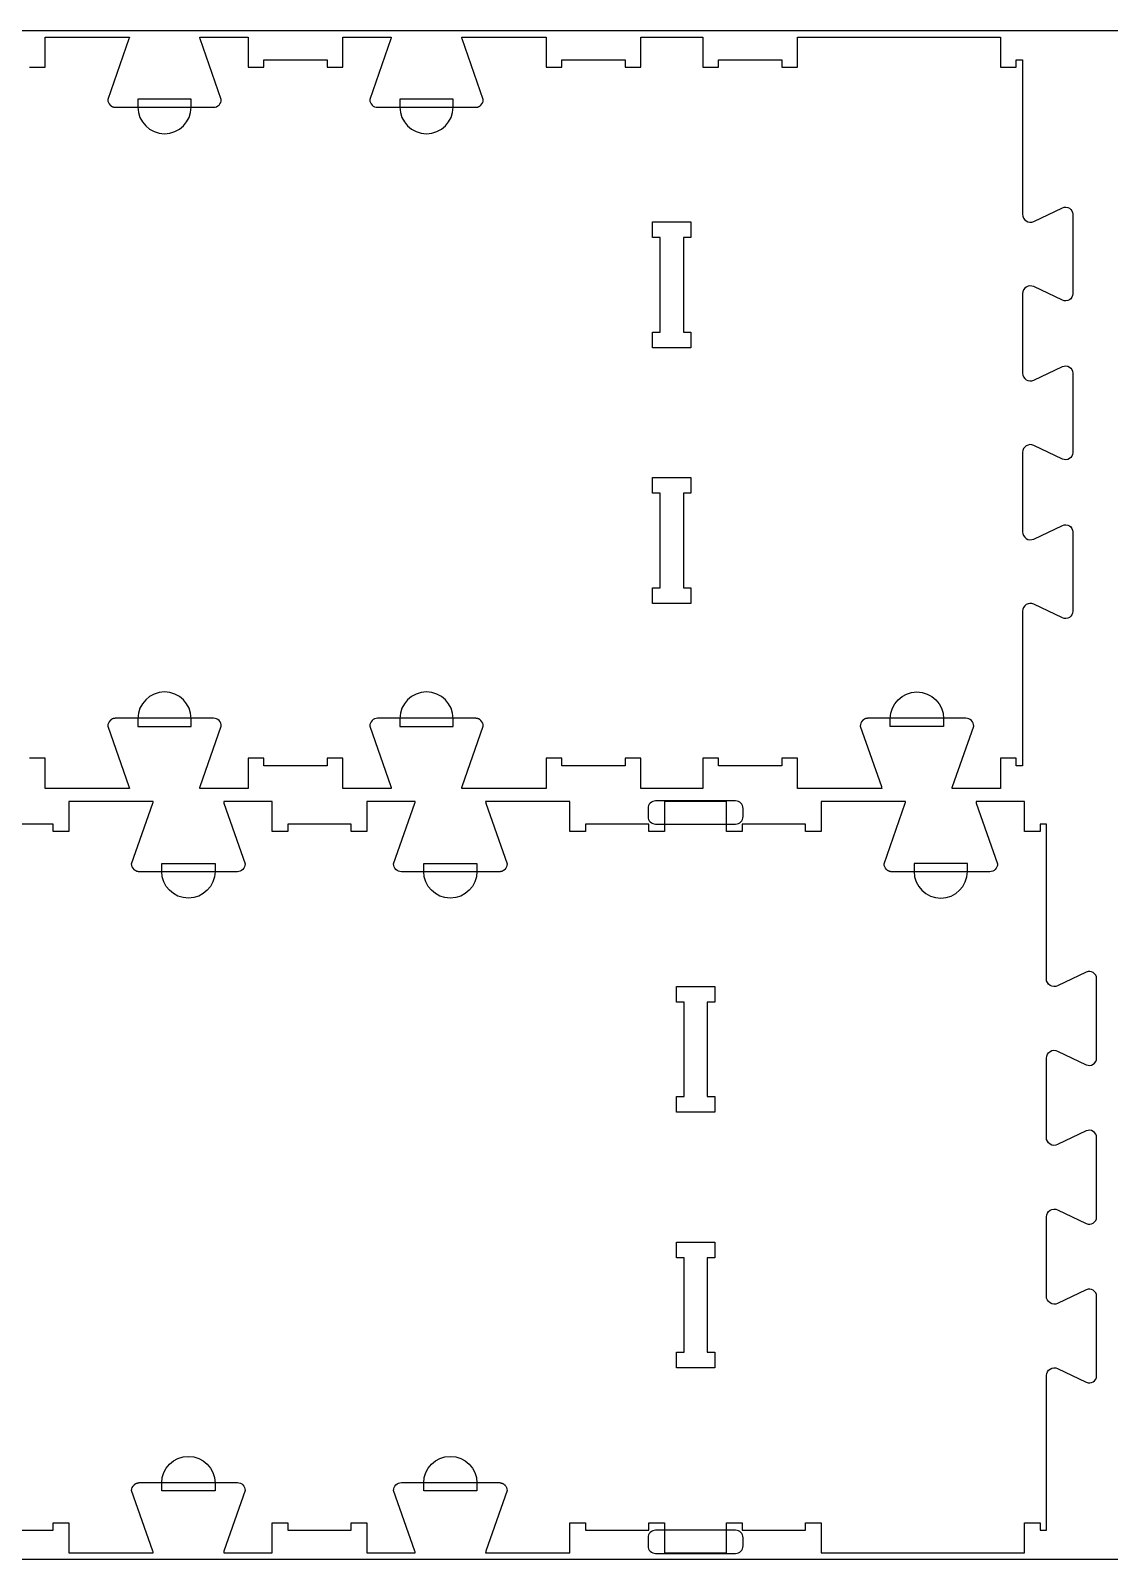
# Model space of a CAD drawing. Extents: x 0 to 4485, y 0 to 10771.
# Drawn here: x 1596 to 2456, y 5669 to 6889 of the extents above; entities that cross this region are included whole.
import ezdxf

# ---------------------------------------------------------------- set-up
doc = ezdxf.new("R2010")
doc.units = 0
for name, color, linetype in [('0_SHEET_SPRUCEPLY_2440X122', 1, 'CONTINUOUS'), ('3_ANYTOOL_CUTTHROUGH_INSID', 4, 'CONTINUOUS'), ('4_ANYTOOL_CUTTHROUGH_OUTSI', 5, 'CONTINUOUS'), ('5_ANYTOOL_HALF_MILL_9MM_IN', 3, 'CONTINUOUS')]:
    doc.layers.add(name, color=color, linetype=linetype)

msp = doc.modelspace()

# ---------------------------------------------------------------- linework, layer by layer
at = {"layer": '0_SHEET_SPRUCEPLY_2440X122'}
msp.add_lwpolyline([(2737.9, 6889.4), (2737.9, 5669.4), (297.9, 5669.4), (297.9, 6889.4)], close=True, dxfattribs=at)
at = {"layer": '3_ANYTOOL_CUTTHROUGH_INSID', "color": 4}
for points in [[(2092, 6736.7), (2122.3, 6736.7), (2122.3, 6724.2), (2116.3, 6724.2), (2116.3, 6648.7), (2122.3, 6648.7), (2122.3, 6636.2), (2091.8, 6636.2), (2091.8, 6648.7), (2097.8, 6648.7), (2097.8, 6724.2), (2091.8, 6724.2), (2091.8, 6736.7)], [(2122, 6432.2), (2091.8, 6432.2), (2091.8, 6444.7), (2097.8, 6444.7), (2097.8, 6520.2), (2091.8, 6520.2), (2091.8, 6532.7), (2122.3, 6532.7), (2122.3, 6520.2), (2116.3, 6520.2), (2116.3, 6444.7), (2122.3, 6444.7), (2122.3, 6432.2)], [(2141.3, 6126.4), (2141.3, 6114.2), (2135.3, 6114.2), (2135.3, 6038.7), (2141.3, 6038.7), (2141.3, 6026.2), (2110.8, 6026.2), (2110.8, 6038.7), (2116.8, 6038.7), (2116.8, 6114.2), (2110.8, 6114.2), (2110.8, 6126.7), (2141.3, 6126.7)], [(2110.8, 5822.4), (2110.8, 5834.7), (2116.8, 5834.7), (2116.8, 5910.2), (2110.8, 5910.2), (2110.8, 5922.7), (2141.3, 5922.7), (2141.3, 5910.2), (2135.3, 5910.2), (2135.3, 5834.7), (2141.3, 5834.7), (2141.3, 5822.2), (2110.8, 5822.2)]]:
    msp.add_lwpolyline(points, close=True, dxfattribs=at)
at = {"layer": '4_ANYTOOL_CUTTHROUGH_OUTSI', "color": 5}
for points in [[(1594.8, 6860.2), (1607.3, 6860.2), (1607.3, 6884.2), (1657, 6884.2), (1674.5, 6884.2), (1674.5, 6884.2, -0.061485), (1674.2, 6882.8), (1657.3, 6834.5), (1657.3, 6834.5), (1657.3, 6834.4), (1657.3, 6834.4, 0.198912), (1659.2, 6830), (1659.3, 6829.9), (1659.4, 6829.8), (1659.5, 6829.7), (1659.6, 6829.6), (1659.7, 6829.5), (1659.8, 6829.4), (1660, 6829.3), (1660.1, 6829.2), (1660.2, 6829.1), (1660.3, 6829.1), (1660.5, 6829), (1660.6, 6828.9), (1660.8, 6828.8), (1660.9, 6828.8), (1661, 6828.7), (1661.2, 6828.6), (1661.3, 6828.6), (1661.5, 6828.5), (1661.6, 6828.5), (1661.8, 6828.4), (1661.9, 6828.4), (1662.1, 6828.4), (1662.2, 6828.3), (1662.4, 6828.3), (1662.5, 6828.3), (1662.7, 6828.2), (1662.8, 6828.2), (1663, 6828.2), (1663.1, 6828.2), (1663.3, 6828.2), (1663.4, 6828.2), (1663.6, 6828.2), (1741.6, 6828.2, 0.414214), (1747.8, 6834.4), (1747.8, 6834.5), (1747.8, 6834.5), (1730.9, 6882.8), (1730.9, 6882.8, -0.061485), (1730.7, 6884.2), (1769.3, 6884.2), (1769.3, 6860.2), (1781.8, 6860.2), (1781.8, 6866.2), (1832.3, 6866.2), (1832.3, 6860.2), (1844.8, 6860.2), (1844.8, 6884.2), (1883.4, 6884.2), (1883.4, 6884.2, -0.061485), (1883.1, 6882.8), (1866.2, 6834.5), (1866.2, 6834.5), (1866.2, 6834.4), (1866.2, 6834.4, 0.414214), (1872.5, 6828.2), (1950.5, 6828.2), (1950.6, 6828.2), (1950.8, 6828.2), (1950.9, 6828.2), (1951.1, 6828.2), (1951.2, 6828.2), (1951.4, 6828.2), (1951.5, 6828.3), (1951.7, 6828.3), (1951.8, 6828.3), (1952, 6828.4), (1952.1, 6828.4), (1952.3, 6828.4), (1952.4, 6828.5), (1952.6, 6828.5), (1952.7, 6828.6), (1952.9, 6828.6), (1953, 6828.7), (1953.2, 6828.8), (1953.3, 6828.8), (1953.4, 6828.9), (1953.6, 6829), (1953.7, 6829.1), (1953.8, 6829.1), (1954, 6829.2), (1954.1, 6829.3), (1954.2, 6829.4), (1954.3, 6829.5), (1954.4, 6829.6), (1954.6, 6829.7), (1954.7, 6829.8), (1954.8, 6829.9), (1954.9, 6830, 0.198912), (1956.7, 6834.4), (1956.7, 6834.5), (1956.7, 6834.5), (1939.8, 6882.8), (1939.8, 6882.8, -0.061485), (1939.6, 6884.2), (1957, 6884.2), (2006.8, 6884.2), (2006.8, 6860.2), (2019.3, 6860.2), (2019.3, 6866.2), (2069.8, 6866.2), (2069.8, 6860.2), (2082.3, 6860.2), (2082.3, 6884.2), (2131.8, 6884.2), (2131.8, 6860.2), (2144.3, 6860.2), (2144.3, 6866.2), (2194.8, 6866.2), (2194.8, 6860.2), (2207.3, 6860.2), (2207.3, 6884.2), (2257, 6884.2), (2257, 6884.2), (2369.3, 6884.2), (2369.3, 6860.2), (2381.8, 6860.2), (2381.8, 6866.2), (2386.8, 6866.2), (2386.8, 6742.8), (2386.8, 6742.8, 0.551268), (2395.7, 6737.1), (2418.6, 6748, -0.551268), (2426.8, 6742.8), (2426.8, 6679.4, -0.551268), (2418.6, 6674.2), (2395.7, 6685.1, 0.551268), (2386.8, 6679.5), (2386.8, 6616.1, 0.551268), (2395.7, 6610.4), (2418.6, 6621.3, -0.551268), (2426.8, 6616.1), (2426.8, 6552.7, -0.551268), (2418.6, 6547.5), (2395.7, 6558.4, 0.551268), (2386.8, 6552.8), (2386.8, 6489.4, 0.551268), (2395.7, 6483.7), (2418.6, 6494.6, -0.551268), (2426.8, 6489.4), (2426.8, 6426, -0.551268), (2418.6, 6420.8), (2395.7, 6431.7, 0.551268), (2386.8, 6426.1), (2386.8, 6302.7), (2381.8, 6302.7), (2381.8, 6308.7), (2369.3, 6308.7), (2369.3, 6284.7), (2330.7, 6284.7), (2330.7, 6284.7, -0.061485), (2330.9, 6286.1), (2347.8, 6334.3), (2347.8, 6334.4), (2347.8, 6334.4), (2347.8, 6334.4, 0.414214), (2341.6, 6340.7), (2263.6, 6340.7), (2263.4, 6340.7), (2263.3, 6340.7), (2263.1, 6340.7), (2263, 6340.6), (2262.8, 6340.6), (2262.7, 6340.6), (2262.5, 6340.6), (2262.4, 6340.6), (2262.2, 6340.5), (2262.1, 6340.5), (2261.9, 6340.4), (2261.8, 6340.4), (2261.6, 6340.4), (2261.5, 6340.3), (2261.3, 6340.3), (2261.2, 6340.2), (2261, 6340.1), (2260.9, 6340.1), (2260.8, 6340), (2260.6, 6339.9), (2260.5, 6339.9), (2260.3, 6339.8), (2260.2, 6339.7), (2260.1, 6339.6), (2260, 6339.5), (2259.8, 6339.4), (2259.7, 6339.3), (2259.6, 6339.2), (2259.5, 6339.1), (2259.4, 6339), (2259.3, 6338.9), (2259.2, 6338.8, 0.198912), (2257.3, 6334.4), (2257.3, 6334.4), (2257.3, 6334.3), (2274.2, 6286.1), (2274.2, 6286.1, -0.061485), (2274.5, 6284.7), (2257, 6284.7), (2207.3, 6284.7), (2207.3, 6308.7), (2194.8, 6308.7), (2194.8, 6302.7), (2144.3, 6302.7), (2144.3, 6308.7), (2131.8, 6308.7), (2131.8, 6284.7), (2082.3, 6284.7), (2082.3, 6308.7), (2069.8, 6308.7), (2069.8, 6302.7), (2019.3, 6302.7), (2019.3, 6308.7), (2006.8, 6308.7), (2006.8, 6284.7), (1939.6, 6284.7), (1939.6, 6284.7, -0.061485), (1939.8, 6286.1), (1956.7, 6334.3), (1956.7, 6334.4), (1956.7, 6334.4), (1956.7, 6334.4, 0.198912), (1954.9, 6338.8), (1954.8, 6338.9), (1954.7, 6339), (1954.6, 6339.1), (1954.4, 6339.2), (1954.3, 6339.3), (1954.2, 6339.4), (1954.1, 6339.5), (1954, 6339.6), (1953.8, 6339.7), (1953.7, 6339.8), (1953.6, 6339.9), (1953.4, 6339.9), (1953.3, 6340), (1953.2, 6340.1), (1953, 6340.1), (1952.9, 6340.2), (1952.7, 6340.3), (1952.6, 6340.3), (1952.4, 6340.4), (1952.3, 6340.4), (1952.1, 6340.4), (1952, 6340.5), (1951.8, 6340.5), (1951.7, 6340.6), (1951.5, 6340.6), (1951.4, 6340.6), (1951.2, 6340.6), (1951.1, 6340.6), (1950.9, 6340.7), (1950.8, 6340.7), (1950.6, 6340.7), (1950.5, 6340.7), (1872.5, 6340.7, 0.414214), (1866.2, 6334.4), (1866.2, 6334.4), (1866.2, 6334.3), (1883.1, 6286.1), (1883.1, 6286.1, -0.061485), (1883.4, 6284.7), (1844.8, 6284.7), (1844.8, 6308.7), (1832.3, 6308.7), (1832.3, 6302.7), (1781.8, 6302.7), (1781.8, 6308.7), (1769.3, 6308.7), (1769.3, 6284.7), (1730.7, 6284.7), (1730.7, 6284.7, -0.061485), (1730.9, 6286.1), (1747.8, 6334.3), (1747.8, 6334.4), (1747.8, 6334.4), (1747.8, 6334.4, 0.414214), (1741.6, 6340.7), (1663.6, 6340.7), (1663.4, 6340.7), (1663.3, 6340.7), (1663.1, 6340.7), (1663, 6340.6), (1662.8, 6340.6), (1662.7, 6340.6), (1662.5, 6340.6), (1662.4, 6340.6), (1662.2, 6340.5), (1662.1, 6340.5), (1661.9, 6340.4), (1661.8, 6340.4), (1661.6, 6340.4), (1661.5, 6340.3), (1661.3, 6340.3), (1661.2, 6340.2), (1661, 6340.1), (1660.9, 6340.1), (1660.8, 6340), (1660.6, 6339.9), (1660.5, 6339.9), (1660.3, 6339.8), (1660.2, 6339.7), (1660.1, 6339.6), (1660, 6339.5), (1659.8, 6339.4), (1659.7, 6339.3), (1659.6, 6339.2), (1659.5, 6339.1), (1659.4, 6339), (1659.3, 6338.9), (1659.2, 6338.8, 0.198912), (1657.3, 6334.4), (1657.3, 6334.4), (1657.3, 6334.3), (1674.2, 6286.1), (1674.2, 6286.1, -0.061485), (1674.5, 6284.7), (1607.3, 6284.7), (1607.3, 6308.7), (1594.8, 6308.7)], [(1563.3, 5692.7), (1613.8, 5692.7), (1613.8, 5698.7), (1626.3, 5698.7), (1626.3, 5674.7), (1693.5, 5674.7), (1693.5, 5674.7, 0.061485), (1693.2, 5676.1), (1676.3, 5724.3), (1676.3, 5724.4), (1676.3, 5724.4), (1676.3, 5724.4, -0.198912), (1678.2, 5728.8), (1678.3, 5728.9), (1678.4, 5729), (1678.5, 5729.1), (1678.6, 5729.2), (1678.7, 5729.3), (1678.8, 5729.4), (1679, 5729.5), (1679.1, 5729.6), (1679.2, 5729.7), (1679.3, 5729.8), (1679.5, 5729.9), (1679.6, 5729.9), (1679.8, 5730), (1679.9, 5730.1), (1680, 5730.1), (1680.2, 5730.2), (1680.3, 5730.3), (1680.5, 5730.3), (1680.6, 5730.4), (1680.8, 5730.4), (1680.9, 5730.4), (1681.1, 5730.5), (1681.2, 5730.5), (1681.4, 5730.6), (1681.5, 5730.6), (1681.7, 5730.6), (1681.8, 5730.6), (1682, 5730.6), (1682.1, 5730.7), (1682.3, 5730.7), (1682.4, 5730.7), (1682.6, 5730.7), (1760.6, 5730.7, -0.414214), (1766.8, 5724.4), (1766.8, 5724.4), (1766.8, 5724.3), (1749.9, 5676.1), (1749.9, 5676.1, 0.061485), (1749.7, 5674.7), (1788.3, 5674.7), (1788.3, 5698.7), (1800.8, 5698.7), (1800.8, 5692.7), (1851.3, 5692.7), (1851.3, 5698.7), (1863.8, 5698.7), (1863.8, 5674.7), (1902.4, 5674.7), (1902.4, 5674.7, 0.061485), (1902.1, 5676.1), (1885.2, 5724.3), (1885.2, 5724.4), (1885.2, 5724.4), (1885.2, 5724.4, -0.414214), (1891.5, 5730.7), (1969.5, 5730.7), (1969.6, 5730.7), (1969.8, 5730.7), (1969.9, 5730.7), (1970.1, 5730.6), (1970.2, 5730.6), (1970.4, 5730.6), (1970.5, 5730.6), (1970.7, 5730.6), (1970.8, 5730.5), (1971, 5730.5), (1971.1, 5730.4), (1971.3, 5730.4), (1971.4, 5730.4), (1971.6, 5730.3), (1971.7, 5730.3), (1971.9, 5730.2), (1972, 5730.1), (1972.2, 5730.1), (1972.3, 5730), (1972.4, 5729.9), (1972.6, 5729.9), (1972.7, 5729.8), (1972.8, 5729.7), (1973, 5729.6), (1973.1, 5729.5), (1973.2, 5729.4), (1973.3, 5729.3), (1973.4, 5729.2), (1973.6, 5729.1), (1973.7, 5729), (1973.8, 5728.9), (1973.9, 5728.8, -0.198912), (1975.7, 5724.4), (1975.7, 5724.4), (1975.7, 5724.3), (1958.8, 5676.1), (1958.8, 5676.1, 0.061485), (1958.6, 5674.7), (1976, 5674.7), (2025.8, 5674.7), (2025.8, 5698.7), (2038.3, 5698.7), (2038.3, 5692.7), (2088.8, 5692.7), (2088.8, 5698.7), (2101.3, 5698.7), (2101.3, 5674.7), (2150.8, 5674.7), (2150.8, 5698.7), (2163.3, 5698.7), (2163.3, 5692.7), (2213.8, 5692.7), (2213.8, 5698.7), (2226.3, 5698.7), (2226.3, 5674.7), (2388.3, 5674.7), (2388.3, 5698.7), (2400.8, 5698.7), (2400.8, 5692.7), (2405.8, 5692.7), (2405.8, 5816.1), (2405.8, 5816.1, -0.551268), (2414.7, 5821.7), (2437.6, 5810.8, 0.551268), (2445.8, 5816), (2445.8, 5879.4, 0.551268), (2437.6, 5884.6), (2414.7, 5873.7, -0.551268), (2405.8, 5879.4), (2405.8, 5942.8, -0.551268), (2414.7, 5948.4), (2437.6, 5937.5, 0.551268), (2445.8, 5942.7), (2445.8, 6006.1, 0.551268), (2437.6, 6011.3), (2414.7, 6000.4, -0.551268), (2405.8, 6006.1), (2405.8, 6069.5, -0.551268), (2414.7, 6075.1), (2437.6, 6064.2, 0.551268), (2445.8, 6069.4), (2445.8, 6132.8, 0.551268), (2437.6, 6138), (2414.7, 6127.1, -0.257375), (2408.7, 6127.5, -0.257375), (2405.8, 6132.8), (2405.8, 6256.2), (2400.8, 6256.2), (2400.8, 6250.2), (2388.3, 6250.2), (2388.3, 6274.2), (2349.7, 6274.2), (2349.7, 6274.2, 0.061485), (2349.9, 6272.8), (2366.8, 6224.5), (2366.8, 6224.5), (2366.8, 6224.4), (2366.8, 6224.4, -0.414214), (2360.6, 6218.2), (2282.6, 6218.2), (2282.4, 6218.2), (2282.3, 6218.2), (2282.1, 6218.2), (2282, 6218.2), (2281.8, 6218.2), (2281.7, 6218.2), (2281.5, 6218.3), (2281.4, 6218.3), (2281.2, 6218.3), (2281.1, 6218.4), (2280.9, 6218.4), (2280.8, 6218.4), (2280.6, 6218.5), (2280.5, 6218.5), (2280.3, 6218.6), (2280.2, 6218.6), (2280, 6218.7), (2279.9, 6218.8), (2279.8, 6218.8), (2279.6, 6218.9), (2279.5, 6219), (2279.3, 6219.1), (2279.2, 6219.1), (2279.1, 6219.2), (2279, 6219.3), (2278.8, 6219.4), (2278.7, 6219.5), (2278.6, 6219.6), (2278.5, 6219.7), (2278.4, 6219.8), (2278.3, 6219.9), (2278.2, 6220, -0.198912), (2276.3, 6224.4), (2276.3, 6224.5), (2276.3, 6224.5), (2293.2, 6272.8), (2293.2, 6272.8, 0.061485), (2293.5, 6274.2), (2276, 6274.2), (2226.3, 6274.2), (2226.3, 6250.2), (2213.8, 6250.2), (2213.8, 6256.2), (2163.3, 6256.2), (2163.3, 6250.2), (2150.8, 6250.2), (2150.8, 6274.2), (2101.3, 6274.2), (2101.3, 6250.2), (2088.8, 6250.2), (2088.8, 6256.2), (2038.3, 6256.2), (2038.3, 6250.2), (2025.8, 6250.2), (2025.8, 6274.2), (1958.6, 6274.2), (1958.6, 6274.2, 0.061485), (1958.8, 6272.8), (1975.7, 6224.5), (1975.7, 6224.5), (1975.7, 6224.4), (1975.7, 6224.4, -0.198912), (1973.9, 6220), (1973.8, 6219.9), (1973.7, 6219.8), (1973.6, 6219.7), (1973.4, 6219.6), (1973.3, 6219.5), (1973.2, 6219.4), (1973.1, 6219.3), (1973, 6219.2), (1972.8, 6219.1), (1972.7, 6219.1), (1972.6, 6219), (1972.4, 6218.9), (1972.3, 6218.8), (1972.2, 6218.8), (1972, 6218.7), (1971.9, 6218.6), (1971.7, 6218.6), (1971.6, 6218.5), (1971.4, 6218.5), (1971.3, 6218.4), (1971.1, 6218.4), (1971, 6218.4), (1970.8, 6218.3), (1970.7, 6218.3), (1970.5, 6218.3), (1970.4, 6218.2), (1970.2, 6218.2), (1970.1, 6218.2), (1969.9, 6218.2), (1969.8, 6218.2), (1969.6, 6218.2), (1969.5, 6218.2), (1891.5, 6218.2, -0.414214), (1885.2, 6224.4), (1885.2, 6224.5), (1885.2, 6224.5), (1902.1, 6272.8), (1902.1, 6272.8, 0.061485), (1902.4, 6274.2), (1863.8, 6274.2), (1863.8, 6250.2), (1851.3, 6250.2), (1851.3, 6256.2), (1800.8, 6256.2), (1800.8, 6250.2), (1788.3, 6250.2), (1788.3, 6274.2), (1749.7, 6274.2), (1749.7, 6274.2, 0.061485), (1749.9, 6272.8), (1766.8, 6224.5), (1766.8, 6224.5), (1766.8, 6224.4), (1766.8, 6224.4, -0.414214), (1760.6, 6218.2), (1682.6, 6218.2), (1682.4, 6218.2), (1682.3, 6218.2), (1682.1, 6218.2), (1682, 6218.2), (1681.8, 6218.2), (1681.7, 6218.2), (1681.5, 6218.3), (1681.4, 6218.3), (1681.2, 6218.3), (1681.1, 6218.4), (1680.9, 6218.4), (1680.8, 6218.4), (1680.6, 6218.5), (1680.5, 6218.5), (1680.3, 6218.6), (1680.2, 6218.6), (1680, 6218.7), (1679.9, 6218.8), (1679.8, 6218.8), (1679.6, 6218.9), (1679.5, 6219), (1679.3, 6219.1), (1679.2, 6219.1), (1679.1, 6219.2), (1679, 6219.3), (1678.8, 6219.4), (1678.7, 6219.5), (1678.6, 6219.6), (1678.5, 6219.7), (1678.4, 6219.8), (1678.3, 6219.9), (1678.2, 6220, -0.198912), (1676.3, 6224.4), (1676.3, 6224.5), (1676.3, 6224.5), (1693.2, 6272.8), (1693.2, 6272.8, 0.061485), (1693.5, 6274.2), (1626.3, 6274.2), (1626.3, 6250.2), (1613.8, 6250.2), (1613.8, 6256.2), (1563.3, 6256.2)]]:
    msp.add_lwpolyline(points, format="xyb", dxfattribs=at)
at = {"layer": '5_ANYTOOL_HALF_MILL_9MM_IN'}
for points in [[(1681.3, 6828.4, 1), (1723.8, 6828.4), (1723.8, 6828.7), (1723.8, 6834.7), (1681.3, 6834.7), (1681.3, 6828.7), (1681.3, 6828.4)], [(1890.2, 6828.4, 1), (1932.7, 6828.4), (1932.7, 6828.7), (1932.7, 6834.7), (1890.2, 6834.7), (1890.2, 6828.7), (1890.2, 6828.4)], [(1723.8, 6340.4, 1), (1681.3, 6340.4), (1681.3, 6340.2), (1681.3, 6334.2), (1723.8, 6334.2), (1723.8, 6340.2), (1723.8, 6340.4)], [(1932.7, 6340.4, 1), (1890.2, 6340.4), (1890.2, 6340.2), (1890.2, 6334.2), (1932.7, 6334.2), (1932.7, 6340.2), (1932.7, 6340.4)], [(2281.3, 6340.4, -1), (2323.8, 6340.4), (2323.8, 6340.2), (2323.8, 6334.2), (2281.3, 6334.2), (2281.3, 6340.2), (2281.3, 6340.4)], [(2094.1, 6274.7, 0.414214), (2088.1, 6268.7), (2088.1, 6262.2, 0.414214), (2094.1, 6256.2), (2157.9, 6256.2, 0.414214), (2163.9, 6262.2), (2163.9, 6268.7, 0.414214), (2157.9, 6274.7)], [(1742.8, 6218.4, -1), (1700.3, 6218.4), (1700.3, 6218.7), (1700.3, 6224.7), (1742.8, 6224.7), (1742.8, 6218.7), (1742.8, 6218.4)], [(1951.7, 6218.4, -1), (1909.2, 6218.4), (1909.2, 6218.7), (1909.2, 6224.7), (1951.7, 6224.7), (1951.7, 6218.7), (1951.7, 6218.4)], [(2300.3, 6218.4, 1), (2342.8, 6218.4), (2342.8, 6218.7), (2342.8, 6224.7), (2300.3, 6224.7), (2300.3, 6218.7), (2300.3, 6218.4)], [(1700.3, 5730.4, -1), (1742.8, 5730.4), (1742.8, 5730.2), (1742.8, 5724.2), (1700.3, 5724.2), (1700.3, 5730.2), (1700.3, 5730.4)], [(1909.2, 5730.4, -1), (1951.7, 5730.4), (1951.7, 5730.2), (1951.7, 5724.2), (1909.2, 5724.2), (1909.2, 5730.2), (1909.2, 5730.4)], [(2094.1, 5692.7, 0.414214), (2088.1, 5686.7), (2088.1, 5680.2, 0.414214), (2094.1, 5674.2), (2157.9, 5674.2, 0.414214), (2163.9, 5680.2), (2163.9, 5686.7, 0.414214), (2157.9, 5692.7)]]:
    msp.add_lwpolyline(points, format="xyb", close=True, dxfattribs=at)

doc.saveas('drawing.dxf')
